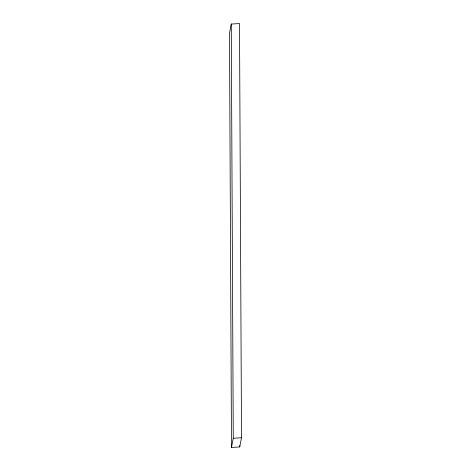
<?xml version="1.0" encoding="UTF-8"?>
<svg xmlns="http://www.w3.org/2000/svg" width="471" height="471" viewBox="0 0 471 471"><rect width="100%" height="100%" fill="white"/><g stroke="black" fill="none" stroke-linecap="round" stroke-linejoin="round"><path stroke-width="0.71" d="M231.267 24.062L229.489 33.264L231.491 447.45L239.733 446.938L241.511 437.736L239.509 23.55L231.267 24.062L233.269 438.254L231.491 447.45M233.269 438.254L241.511 437.736M239.727 445.484L239.733 446.938"/></g></svg>
